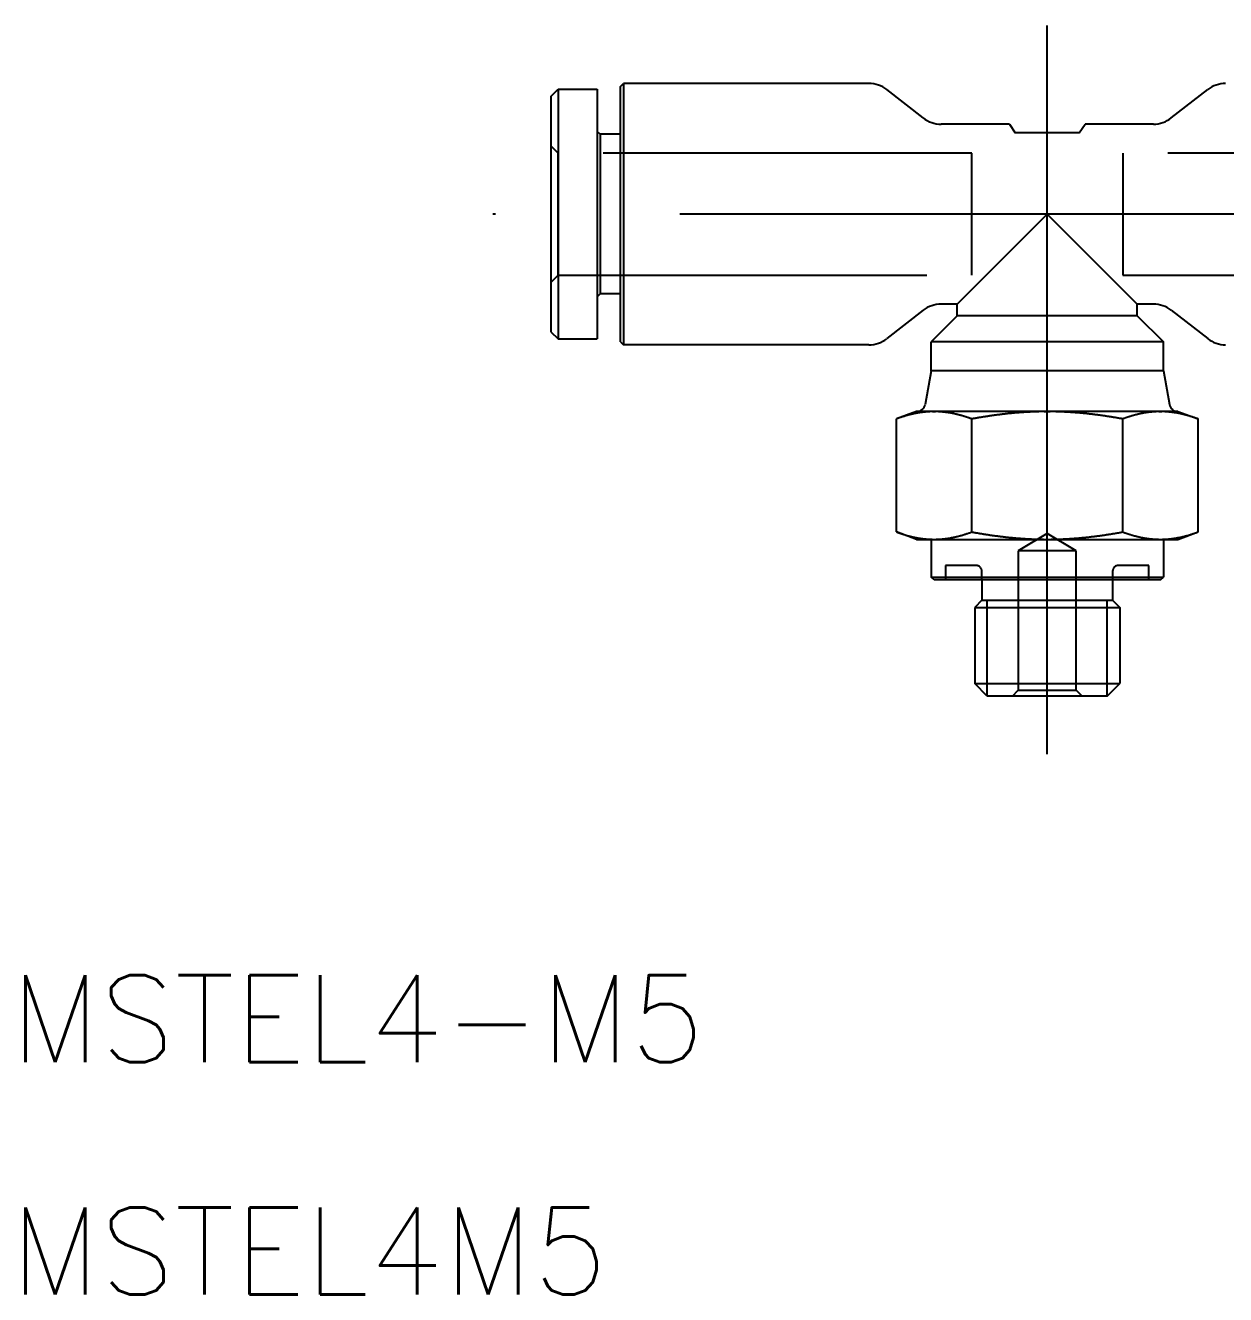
# Model space of a CAD drawing. Extents: x -35.2 to 39.3, y -37.2 to 6.5.
# Drawn here: x -35.2 to 6.14, y -37.21 to 6.5 of the extents above; entities that cross this region are included whole.
import ezdxf

# ---------------------------------------------------------------- set-up
doc = ezdxf.new("R2010")
doc.units = 0
doc.linetypes.add('CENTER', pattern=[50.8, 31.75, -6.35, 6.35, -6.35])
doc.linetypes.add('DASHED', pattern=[19.05, 12.7, -6.35])
doc.layers.get('0').update_dxf_attribs({"linetype": 'CONTINUOUS'})
doc.layers.add('CENTER', color=1, linetype='CENTER')
doc.styles.get("Standard").update_dxf_attribs({"font": 'txt.shx', "height": 3, "bigfont": 'bigfont.shx'})

msp = doc.modelspace()

# ---------------------------------------------------------------- linework, layer by layer
at = {"color": 7, "linetype": 'CONTINUOUS'}
for p, q in [((-14.7, 4.4), (-14.6, 4.5)), ((-14.7, -4.4), (-14.7, 4.4)), ((-6.143, 4.5), (-14.6, 4.5)), ((-14.6, 4.5), (-14.6, -4.5)), ((-17.1, 4.05), (-16.85, 4.3)), ((-17.1, 4.05), (-17.1, -4.05)), ((-16.85, 4.3), (-16.85, -4.3)), ((-16.85, 4.3), (-15.5, 4.3)), ((-15.5, 4.3), (-15.5, -4.3)), ((-4.271, 3.311), (-5.529, 4.289)), ((4.271, 3.311), (5.529, 4.289)), ((-1.3, 3.1), (-3.657, 3.1)), ((-1.3, 3.1), (-1.1, 2.8)), ((1.1, 2.8), (1.3, 3.1)), ((3.657, 3.1), (1.3, 3.1)), ((-15.4, 2.75), (-15.5, 2.85)), ((-15.4, 2.75), (-15.4, -2.75)), ((-14.7, 2.75), (-15.4, 2.75)), ((1.1, 2.8), (-1.1, 2.8)), ((0, 0), (-3.1, -3.1)), ((3.1, -3.1), (0, 0)), ((-15.4, -2.75), (-15.5, -2.85)), ((-14.7, -2.75), (-15.4, -2.75)), ((-4.271, -3.311), (-5.529, -4.289)), ((-3.1, -3.1), (-3.657, -3.1)), ((-3.1, -3.5), (-3.1, -3.1)), ((3.1, -3.5), (3.1, -3.1)), ((3.657, -3.1), (3.1, -3.1)), ((4.271, -3.311), (5.529, -4.289)), ((-3.1, -3.5), (-4, -4.4)), ((3.1, -3.5), (-3.1, -3.5)), ((3.1, -3.5), (4, -4.4)), ((-17.1, -4.05), (-16.85, -4.3)), ((-16.85, -4.3), (-15.5, -4.3)), ((-14.7, -4.4), (-14.6, -4.5)), ((-6.143, -4.5), (-14.6, -4.5)), ((4, -4.4), (-4, -4.4)), ((-4, -5.4), (-4, -4.4)), ((4, -5.4), (4, -4.4)), ((-4, -5.4), (-4.206, -6.553)), ((4, -5.4), (-4, -5.4)), ((4, -5.4), (4.206, -6.553)), ((-4.5, -6.8), (-5.196, -7.053)), ((-3.949, -6.8), (-4.501, -6.8)), ((-3.949, -6.8), (-3.897, -6.8)), ((-3.949, -6.8), (-3.846, -6.8)), ((-3.897, -6.8), (-3.846, -6.8)), ((-0.103, -6.8), (-3.846, -6.8)), ((-0.103, -6.8), (0.103, -6.8)), ((-0.103, -6.8), (0, -6.8)), ((0, -6.8), (0.103, -6.8)), ((3.846, -6.8), (0.103, -6.8)), ((3.846, -6.8), (3.897, -6.8)), ((3.846, -6.8), (3.949, -6.8)), ((3.897, -6.8), (3.949, -6.8)), ((4.501, -6.8), (3.949, -6.8)), ((4.5, -6.8), (5.196, -7.053)), ((-5.196, -10.947), (-5.196, -7.053)), ((-2.598, -10.947), (-2.598, -7.053)), ((2.598, -10.947), (2.598, -7.053)), ((5.196, -10.947), (5.196, -7.053)), ((-4.5, -11.2), (-5.196, -10.947)), ((-4.5, -11.2), (-3.897, -11.2)), ((-4, -11.2), (-4, -12.5)), ((-3.897, -11.2), (0, -11.2)), ((0, -11.2), (3.897, -11.2)), ((3.897, -11.2), (4.5, -11.2)), ((4, -11.2), (4, -12.5)), ((4.5, -11.2), (5.196, -10.947)), ((-4, -12.5), (4, -12.5)), ((-3.9, -12.6), (-4, -12.5)), ((3.9, -12.6), (-3.9, -12.6)), ((-2.25, -12.6), (-2.25, -13.3)), ((2.25, -12.6), (2.25, -13.3)), ((3.9, -12.6), (4, -12.5)), ((-2.25, -13.3), (-2.5, -13.55)), ((-2.5, -13.55), (-2.5, -16.167)), ((-2.5, -13.55), (2.5, -13.55)), ((-2.25, -13.3), (2.25, -13.3)), ((2.25, -13.3), (2.5, -13.55)), ((2.5, -13.55), (2.5, -16.167)), ((-2.5, -16.167), (2.5, -16.167)), ((-2.067, -16.6), (-2.5, -16.167)), ((2.067, -16.6), (2.5, -16.167)), ((2.067, -16.6), (-2.067, -16.6))]:
    msp.add_line(p, q, dxfattribs=at)
at = {"color": 3, "linetype": 'DASHED'}
for p, q in [((-16.85, 2.1), (-17.1, 2.35)), ((-2.6, 2.1), (-16.85, 2.1)), ((-16.85, -2.1), (-16.85, 2.1)), ((-2.6, -2.1), (-2.6, 2.1)), ((2.6, 2.1), (2.6, -2.1)), ((16.85, 2.1), (2.6, 2.1)), ((-17.1, -2.35), (-16.85, -2.1)), ((-16.85, -2.1), (-2.6, -2.1)), ((2.6, -2.1), (16.85, -2.1)), ((0, -10.999), (-1, -11.6)), ((1, -11.6), (0, -10.999)), ((-1, -11.6), (-1, -16.4)), ((1, -11.6), (-1, -11.6)), ((1, -16.4), (1, -11.6)), ((-2.45, -12.1), (-3.5, -12.1)), ((-3.5, -12.1), (-3.5, -12.6)), ((3.5, -12.1), (2.45, -12.1)), ((3.5, -12.6), (3.5, -12.1)), ((-2.25, -12.6), (-2.25, -12.3)), ((2.25, -12.3), (2.25, -12.6)), ((-1.2, -16.6), (-1, -16.4)), ((-1, -16.4), (1, -16.4)), ((1.2, -16.6), (1, -16.4))]:
    msp.add_line(p, q, dxfattribs=at)
at = {"color": 3, "linetype": 'CONTINUOUS'}
for p, q in [((-2.067, -16.6), (-2.067, -13.3)), ((2.067, -16.6), (2.067, -13.3))]:
    msp.add_line(p, q, dxfattribs=at)
at = {"color": 7}
for points in [[(-3.897, -6.8, 0), (-3.911, -6.8, 0), (-3.925, -6.8, 0), (-3.939, -6.8, 0), (-3.952, -6.8, 0), (-3.966, -6.801, 0), (-3.98, -6.801, 0), (-3.994, -6.802, 0), (-4.007, -6.802, 0), (-4.021, -6.802, 0), (-4.035, -6.803, 0), (-4.048, -6.804, 0), (-4.062, -6.804, 0), (-4.075, -6.805, 0), (-4.089, -6.806, 0), (-4.103, -6.807, 0), (-4.116, -6.808, 0), (-4.13, -6.809, 0), (-4.143, -6.81, 0), (-4.157, -6.811, 0), (-4.17, -6.812, 0), (-4.184, -6.813, 0), (-4.197, -6.815, 0), (-4.211, -6.816, 0), (-4.224, -6.817, 0), (-4.238, -6.819, 0), (-4.251, -6.82, 0), (-4.264, -6.822, 0), (-4.278, -6.823, 0), (-4.291, -6.825, 0), (-4.305, -6.827, 0), (-4.318, -6.828, 0), (-4.332, -6.83, 0), (-4.345, -6.832, 0), (-4.358, -6.834, 0), (-4.372, -6.836, 0), (-4.385, -6.838, 0), (-4.399, -6.84, 0), (-4.412, -6.842, 0), (-4.425, -6.845, 0), (-4.439, -6.847, 0), (-4.452, -6.849, 0), (-4.466, -6.851, 0), (-4.479, -6.854, 0), (-4.492, -6.856, 0), (-4.506, -6.859, 0), (-4.519, -6.861, 0), (-4.533, -6.864, 0), (-4.546, -6.867, 0), (-4.56, -6.87, 0), (-4.573, -6.872, 0), (-4.586, -6.875, 0), (-4.6, -6.878, 0), (-4.613, -6.881, 0), (-4.627, -6.884, 0), (-4.64, -6.887, 0), (-4.654, -6.89, 0), (-4.667, -6.893, 0), (-4.681, -6.897, 0), (-4.695, -6.9, 0), (-4.708, -6.903, 0), (-4.722, -6.907, 0), (-4.735, -6.91, 0), (-4.749, -6.913, 0), (-4.763, -6.917, 0), (-4.776, -6.921, 0), (-4.79, -6.924, 0), (-4.803, -6.928, 0), (-4.817, -6.932, 0), (-4.831, -6.935, 0), (-4.845, -6.939, 0), (-4.858, -6.943, 0), (-4.872, -6.947, 0), (-4.886, -6.951, 0), (-4.9, -6.955, 0), (-4.914, -6.959, 0), (-4.927, -6.964, 0), (-4.941, -6.968, 0), (-4.955, -6.972, 0), (-4.969, -6.976, 0), (-4.983, -6.981, 0), (-4.997, -6.985, 0), (-5.011, -6.99, 0), (-5.025, -6.994, 0), (-5.039, -6.999, 0), (-5.053, -7.004, 0), (-5.068, -7.008, 0), (-5.082, -7.013, 0), (-5.096, -7.018, 0), (-5.11, -7.023, 0), (-5.124, -7.028, 0), (-5.139, -7.033, 0), (-5.153, -7.038, 0), (-5.167, -7.043, 0), (-5.182, -7.048, 0), (-5.196, -7.053, 0)], [(-2.598, -7.053, 0), (-2.612, -7.048, 0), (-2.627, -7.043, 0), (-2.641, -7.038, 0), (-2.656, -7.033, 0), (-2.67, -7.028, 0), (-2.684, -7.023, 0), (-2.698, -7.018, 0), (-2.713, -7.013, 0), (-2.727, -7.008, 0), (-2.741, -7.004, 0), (-2.755, -6.999, 0), (-2.769, -6.994, 0), (-2.783, -6.99, 0), (-2.797, -6.985, 0), (-2.811, -6.981, 0), (-2.825, -6.976, 0), (-2.839, -6.972, 0), (-2.853, -6.968, 0), (-2.867, -6.964, 0), (-2.881, -6.959, 0), (-2.894, -6.955, 0), (-2.908, -6.951, 0), (-2.922, -6.947, 0), (-2.936, -6.943, 0), (-2.95, -6.939, 0), (-2.963, -6.935, 0), (-2.977, -6.932, 0), (-2.991, -6.928, 0), (-3.004, -6.924, 0), (-3.018, -6.921, 0), (-3.032, -6.917, 0), (-3.045, -6.913, 0), (-3.059, -6.91, 0), (-3.073, -6.907, 0), (-3.086, -6.903, 0), (-3.1, -6.9, 0), (-3.113, -6.897, 0), (-3.127, -6.893, 0), (-3.14, -6.89, 0), (-3.154, -6.887, 0), (-3.167, -6.884, 0), (-3.181, -6.881, 0), (-3.194, -6.878, 0), (-3.208, -6.875, 0), (-3.221, -6.872, 0), (-3.235, -6.87, 0), (-3.248, -6.867, 0), (-3.262, -6.864, 0), (-3.275, -6.861, 0), (-3.288, -6.859, 0), (-3.302, -6.856, 0), (-3.315, -6.854, 0), (-3.329, -6.851, 0), (-3.342, -6.849, 0), (-3.355, -6.847, 0), (-3.369, -6.845, 0), (-3.382, -6.842, 0), (-3.396, -6.84, 0), (-3.409, -6.838, 0), (-3.422, -6.836, 0), (-3.436, -6.834, 0), (-3.449, -6.832, 0), (-3.463, -6.83, 0), (-3.476, -6.828, 0), (-3.489, -6.827, 0), (-3.503, -6.825, 0), (-3.516, -6.823, 0), (-3.53, -6.822, 0), (-3.543, -6.82, 0), (-3.557, -6.819, 0), (-3.57, -6.817, 0), (-3.584, -6.816, 0), (-3.597, -6.815, 0), (-3.61, -6.813, 0), (-3.624, -6.812, 0), (-3.637, -6.811, 0), (-3.651, -6.81, 0), (-3.664, -6.809, 0), (-3.678, -6.808, 0), (-3.692, -6.807, 0), (-3.705, -6.806, 0), (-3.719, -6.805, 0), (-3.732, -6.804, 0), (-3.746, -6.804, 0), (-3.76, -6.803, 0), (-3.773, -6.802, 0), (-3.787, -6.802, 0), (-3.801, -6.802, 0), (-3.814, -6.801, 0), (-3.828, -6.801, 0), (-3.842, -6.8, 0), (-3.856, -6.8, 0), (-3.869, -6.8, 0), (-3.883, -6.8, 0), (-3.897, -6.8, 0)], [(0, -6.8, 0), (-0.028, -6.8, 0), (-0.055, -6.8, 0), (-0.083, -6.8, 0), (-0.111, -6.8, 0), (-0.138, -6.801, 0), (-0.166, -6.801, 0), (-0.193, -6.802, 0), (-0.22, -6.802, 0), (-0.248, -6.802, 0), (-0.275, -6.803, 0), (-0.302, -6.804, 0), (-0.33, -6.804, 0), (-0.357, -6.805, 0), (-0.384, -6.806, 0), (-0.411, -6.807, 0), (-0.438, -6.808, 0), (-0.465, -6.809, 0), (-0.492, -6.81, 0), (-0.519, -6.811, 0), (-0.546, -6.812, 0), (-0.573, -6.813, 0), (-0.6, -6.815, 0), (-0.627, -6.816, 0), (-0.654, -6.817, 0), (-0.681, -6.819, 0), (-0.708, -6.82, 0), (-0.735, -6.822, 0), (-0.762, -6.823, 0), (-0.788, -6.825, 0), (-0.815, -6.827, 0), (-0.842, -6.828, 0), (-0.869, -6.83, 0), (-0.896, -6.832, 0), (-0.923, -6.834, 0), (-0.949, -6.836, 0), (-0.976, -6.838, 0), (-1.003, -6.84, 0), (-1.03, -6.842, 0), (-1.057, -6.845, 0), (-1.083, -6.847, 0), (-1.11, -6.849, 0), (-1.137, -6.851, 0), (-1.164, -6.854, 0), (-1.191, -6.856, 0), (-1.217, -6.859, 0), (-1.244, -6.861, 0), (-1.271, -6.864, 0), (-1.298, -6.867, 0), (-1.325, -6.87, 0), (-1.352, -6.872, 0), (-1.379, -6.875, 0), (-1.406, -6.878, 0), (-1.433, -6.881, 0), (-1.46, -6.884, 0), (-1.487, -6.887, 0), (-1.514, -6.89, 0), (-1.541, -6.893, 0), (-1.568, -6.897, 0), (-1.595, -6.9, 0), (-1.622, -6.903, 0), (-1.649, -6.907, 0), (-1.676, -6.91, 0), (-1.704, -6.913, 0), (-1.731, -6.917, 0), (-1.758, -6.921, 0), (-1.785, -6.924, 0), (-1.813, -6.928, 0), (-1.84, -6.932, 0), (-1.868, -6.935, 0), (-1.895, -6.939, 0), (-1.923, -6.943, 0), (-1.95, -6.947, 0), (-1.978, -6.951, 0), (-2.005, -6.955, 0), (-2.033, -6.959, 0), (-2.061, -6.964, 0), (-2.088, -6.968, 0), (-2.116, -6.972, 0), (-2.144, -6.976, 0), (-2.172, -6.981, 0), (-2.2, -6.985, 0), (-2.228, -6.99, 0), (-2.256, -6.994, 0), (-2.284, -6.999, 0), (-2.313, -7.004, 0), (-2.341, -7.008, 0), (-2.369, -7.013, 0), (-2.398, -7.018, 0), (-2.426, -7.023, 0), (-2.455, -7.028, 0), (-2.483, -7.033, 0), (-2.512, -7.038, 0), (-2.54, -7.043, 0), (-2.569, -7.048, 0), (-2.598, -7.053, 0)], [(2.598, -7.053, 0), (2.569, -7.048, 0), (2.54, -7.043, 0), (2.512, -7.038, 0), (2.483, -7.033, 0), (2.455, -7.028, 0), (2.426, -7.023, 0), (2.398, -7.018, 0), (2.369, -7.013, 0), (2.341, -7.008, 0), (2.313, -7.004, 0), (2.284, -6.999, 0), (2.256, -6.994, 0), (2.228, -6.99, 0), (2.2, -6.985, 0), (2.172, -6.981, 0), (2.144, -6.976, 0), (2.116, -6.972, 0), (2.088, -6.968, 0), (2.061, -6.964, 0), (2.033, -6.959, 0), (2.005, -6.955, 0), (1.978, -6.951, 0), (1.95, -6.947, 0), (1.923, -6.943, 0), (1.895, -6.939, 0), (1.868, -6.935, 0), (1.84, -6.932, 0), (1.813, -6.928, 0), (1.785, -6.924, 0), (1.758, -6.921, 0), (1.731, -6.917, 0), (1.704, -6.913, 0), (1.676, -6.91, 0), (1.649, -6.907, 0), (1.622, -6.903, 0), (1.595, -6.9, 0), (1.568, -6.897, 0), (1.541, -6.893, 0), (1.514, -6.89, 0), (1.487, -6.887, 0), (1.46, -6.884, 0), (1.433, -6.881, 0), (1.406, -6.878, 0), (1.379, -6.875, 0), (1.352, -6.872, 0), (1.325, -6.87, 0), (1.298, -6.867, 0), (1.271, -6.864, 0), (1.244, -6.861, 0), (1.217, -6.859, 0), (1.191, -6.856, 0), (1.164, -6.854, 0), (1.137, -6.851, 0), (1.11, -6.849, 0), (1.083, -6.847, 0), (1.057, -6.845, 0), (1.03, -6.842, 0), (1.003, -6.84, 0), (0.976, -6.838, 0), (0.949, -6.836, 0), (0.923, -6.834, 0), (0.896, -6.832, 0), (0.869, -6.83, 0), (0.842, -6.828, 0), (0.815, -6.827, 0), (0.788, -6.825, 0), (0.762, -6.823, 0), (0.735, -6.822, 0), (0.708, -6.82, 0), (0.681, -6.819, 0), (0.654, -6.817, 0), (0.627, -6.816, 0), (0.6, -6.815, 0), (0.573, -6.813, 0), (0.546, -6.812, 0), (0.519, -6.811, 0), (0.492, -6.81, 0), (0.465, -6.809, 0), (0.438, -6.808, 0), (0.411, -6.807, 0), (0.384, -6.806, 0), (0.357, -6.805, 0), (0.33, -6.804, 0), (0.302, -6.804, 0), (0.275, -6.803, 0), (0.248, -6.802, 0), (0.22, -6.802, 0), (0.193, -6.802, 0), (0.166, -6.801, 0), (0.138, -6.801, 0), (0.111, -6.8, 0), (0.083, -6.8, 0), (0.055, -6.8, 0), (0.028, -6.8, 0), (0, -6.8, 0)], [(3.897, -6.8, 0), (3.883, -6.8, 0), (3.869, -6.8, 0), (3.856, -6.8, 0), (3.842, -6.8, 0), (3.828, -6.801, 0), (3.814, -6.801, 0), (3.801, -6.802, 0), (3.787, -6.802, 0), (3.773, -6.802, 0), (3.76, -6.803, 0), (3.746, -6.804, 0), (3.732, -6.804, 0), (3.719, -6.805, 0), (3.705, -6.806, 0), (3.692, -6.807, 0), (3.678, -6.808, 0), (3.664, -6.809, 0), (3.651, -6.81, 0), (3.637, -6.811, 0), (3.624, -6.812, 0), (3.61, -6.813, 0), (3.597, -6.815, 0), (3.584, -6.816, 0), (3.57, -6.817, 0), (3.557, -6.819, 0), (3.543, -6.82, 0), (3.53, -6.822, 0), (3.516, -6.823, 0), (3.503, -6.825, 0), (3.489, -6.827, 0), (3.476, -6.828, 0), (3.463, -6.83, 0), (3.449, -6.832, 0), (3.436, -6.834, 0), (3.422, -6.836, 0), (3.409, -6.838, 0), (3.396, -6.84, 0), (3.382, -6.842, 0), (3.369, -6.845, 0), (3.355, -6.847, 0), (3.342, -6.849, 0), (3.329, -6.851, 0), (3.315, -6.854, 0), (3.302, -6.856, 0), (3.288, -6.859, 0), (3.275, -6.861, 0), (3.262, -6.864, 0), (3.248, -6.867, 0), (3.235, -6.87, 0), (3.221, -6.872, 0), (3.208, -6.875, 0), (3.194, -6.878, 0), (3.181, -6.881, 0), (3.167, -6.884, 0), (3.154, -6.887, 0), (3.14, -6.89, 0), (3.127, -6.893, 0), (3.113, -6.897, 0), (3.1, -6.9, 0), (3.086, -6.903, 0), (3.073, -6.907, 0), (3.059, -6.91, 0), (3.045, -6.913, 0), (3.032, -6.917, 0), (3.018, -6.921, 0), (3.004, -6.924, 0), (2.991, -6.928, 0), (2.977, -6.932, 0), (2.963, -6.935, 0), (2.95, -6.939, 0), (2.936, -6.943, 0), (2.922, -6.947, 0), (2.908, -6.951, 0), (2.894, -6.955, 0), (2.881, -6.959, 0), (2.867, -6.964, 0), (2.853, -6.968, 0), (2.839, -6.972, 0), (2.825, -6.976, 0), (2.811, -6.981, 0), (2.797, -6.985, 0), (2.783, -6.99, 0), (2.769, -6.994, 0), (2.755, -6.999, 0), (2.741, -7.004, 0), (2.727, -7.008, 0), (2.713, -7.013, 0), (2.698, -7.018, 0), (2.684, -7.023, 0), (2.67, -7.028, 0), (2.656, -7.033, 0), (2.641, -7.038, 0), (2.627, -7.043, 0), (2.612, -7.048, 0), (2.598, -7.053, 0)], [(5.196, -7.053, 0), (5.182, -7.048, 0), (5.167, -7.043, 0), (5.153, -7.038, 0), (5.139, -7.033, 0), (5.124, -7.028, 0), (5.11, -7.023, 0), (5.096, -7.018, 0), (5.082, -7.013, 0), (5.068, -7.008, 0), (5.053, -7.004, 0), (5.039, -6.999, 0), (5.025, -6.994, 0), (5.011, -6.99, 0), (4.997, -6.985, 0), (4.983, -6.981, 0), (4.969, -6.976, 0), (4.955, -6.972, 0), (4.941, -6.968, 0), (4.927, -6.964, 0), (4.914, -6.959, 0), (4.9, -6.955, 0), (4.886, -6.951, 0), (4.872, -6.947, 0), (4.858, -6.943, 0), (4.845, -6.939, 0), (4.831, -6.935, 0), (4.817, -6.932, 0), (4.803, -6.928, 0), (4.79, -6.924, 0), (4.776, -6.921, 0), (4.763, -6.917, 0), (4.749, -6.913, 0), (4.735, -6.91, 0), (4.722, -6.907, 0), (4.708, -6.903, 0), (4.695, -6.9, 0), (4.681, -6.897, 0), (4.667, -6.893, 0), (4.654, -6.89, 0), (4.64, -6.887, 0), (4.627, -6.884, 0), (4.613, -6.881, 0), (4.6, -6.878, 0), (4.586, -6.875, 0), (4.573, -6.872, 0), (4.56, -6.87, 0), (4.546, -6.867, 0), (4.533, -6.864, 0), (4.519, -6.861, 0), (4.506, -6.859, 0), (4.492, -6.856, 0), (4.479, -6.854, 0), (4.466, -6.851, 0), (4.452, -6.849, 0), (4.439, -6.847, 0), (4.425, -6.845, 0), (4.412, -6.842, 0), (4.399, -6.84, 0), (4.385, -6.838, 0), (4.372, -6.836, 0), (4.358, -6.834, 0), (4.345, -6.832, 0), (4.332, -6.83, 0), (4.318, -6.828, 0), (4.305, -6.827, 0), (4.291, -6.825, 0), (4.278, -6.823, 0), (4.264, -6.822, 0), (4.251, -6.82, 0), (4.238, -6.819, 0), (4.224, -6.817, 0), (4.211, -6.816, 0), (4.197, -6.815, 0), (4.184, -6.813, 0), (4.17, -6.812, 0), (4.157, -6.811, 0), (4.143, -6.81, 0), (4.13, -6.809, 0), (4.116, -6.808, 0), (4.103, -6.807, 0), (4.089, -6.806, 0), (4.075, -6.805, 0), (4.062, -6.804, 0), (4.048, -6.804, 0), (4.035, -6.803, 0), (4.021, -6.802, 0), (4.007, -6.802, 0), (3.994, -6.802, 0), (3.98, -6.801, 0), (3.966, -6.801, 0), (3.952, -6.8, 0), (3.939, -6.8, 0), (3.925, -6.8, 0), (3.911, -6.8, 0), (3.897, -6.8, 0)], [(-5.196, -10.947, 0), (-5.182, -10.952, 0), (-5.168, -10.957, 0), (-5.154, -10.962, 0), (-5.14, -10.967, 0), (-5.126, -10.972, 0), (-5.112, -10.976, 0), (-5.098, -10.981, 0), (-5.084, -10.986, 0), (-5.07, -10.991, 0), (-5.057, -10.995, 0), (-5.043, -11, 0), (-5.029, -11.004, 0), (-5.015, -11.009, 0), (-5.001, -11.013, 0), (-4.988, -11.018, 0), (-4.974, -11.022, 0), (-4.96, -11.026, 0), (-4.946, -11.031, 0), (-4.933, -11.035, 0), (-4.919, -11.039, 0), (-4.905, -11.043, 0), (-4.892, -11.047, 0), (-4.878, -11.051, 0), (-4.865, -11.055, 0), (-4.851, -11.059, 0), (-4.837, -11.063, 0), (-4.824, -11.066, 0), (-4.81, -11.07, 0), (-4.797, -11.074, 0), (-4.783, -11.078, 0), (-4.77, -11.081, 0), (-4.756, -11.085, 0), (-4.743, -11.088, 0), (-4.729, -11.092, 0), (-4.716, -11.095, 0), (-4.702, -11.098, 0), (-4.689, -11.102, 0), (-4.675, -11.105, 0), (-4.662, -11.108, 0), (-4.648, -11.111, 0), (-4.635, -11.114, 0), (-4.622, -11.117, 0), (-4.608, -11.12, 0), (-4.595, -11.123, 0), (-4.581, -11.126, 0), (-4.568, -11.129, 0), (-4.554, -11.132, 0), (-4.541, -11.134, 0), (-4.527, -11.137, 0), (-4.514, -11.14, 0), (-4.501, -11.142, 0), (-4.487, -11.145, 0), (-4.474, -11.147, 0), (-4.46, -11.149, 0), (-4.447, -11.152, 0), (-4.433, -11.154, 0), (-4.42, -11.156, 0), (-4.406, -11.159, 0), (-4.393, -11.161, 0), (-4.379, -11.163, 0), (-4.366, -11.165, 0), (-4.352, -11.167, 0), (-4.339, -11.169, 0), (-4.325, -11.171, 0), (-4.312, -11.172, 0), (-4.298, -11.174, 0), (-4.285, -11.176, 0), (-4.271, -11.178, 0), (-4.258, -11.179, 0), (-4.244, -11.181, 0), (-4.23, -11.182, 0), (-4.217, -11.184, 0), (-4.203, -11.185, 0), (-4.189, -11.186, 0), (-4.176, -11.188, 0), (-4.162, -11.189, 0), (-4.148, -11.19, 0), (-4.135, -11.191, 0), (-4.121, -11.192, 0), (-4.107, -11.193, 0), (-4.093, -11.194, 0), (-4.079, -11.195, 0), (-4.066, -11.195, 0), (-4.052, -11.196, 0), (-4.038, -11.197, 0), (-4.024, -11.197, 0), (-4.01, -11.198, 0), (-3.996, -11.198, 0), (-3.982, -11.199, 0), (-3.968, -11.199, 0), (-3.954, -11.2, 0), (-3.94, -11.2, 0), (-3.926, -11.2, 0), (-3.911, -11.2, 0), (-3.897, -11.2, 0)], [(-3.897, -11.2, 0), (-3.883, -11.2, 0), (-3.869, -11.2, 0), (-3.855, -11.2, 0), (-3.84, -11.2, 0), (-3.826, -11.199, 0), (-3.812, -11.199, 0), (-3.798, -11.198, 0), (-3.784, -11.198, 0), (-3.77, -11.197, 0), (-3.756, -11.197, 0), (-3.743, -11.196, 0), (-3.729, -11.195, 0), (-3.715, -11.195, 0), (-3.701, -11.194, 0), (-3.687, -11.193, 0), (-3.673, -11.192, 0), (-3.66, -11.191, 0), (-3.646, -11.19, 0), (-3.632, -11.189, 0), (-3.618, -11.188, 0), (-3.605, -11.186, 0), (-3.591, -11.185, 0), (-3.577, -11.184, 0), (-3.564, -11.182, 0), (-3.55, -11.181, 0), (-3.537, -11.179, 0), (-3.523, -11.178, 0), (-3.51, -11.176, 0), (-3.496, -11.174, 0), (-3.482, -11.172, 0), (-3.469, -11.171, 0), (-3.455, -11.169, 0), (-3.442, -11.167, 0), (-3.428, -11.165, 0), (-3.415, -11.163, 0), (-3.401, -11.161, 0), (-3.388, -11.159, 0), (-3.374, -11.156, 0), (-3.361, -11.154, 0), (-3.347, -11.152, 0), (-3.334, -11.149, 0), (-3.321, -11.147, 0), (-3.307, -11.145, 0), (-3.294, -11.142, 0), (-3.28, -11.14, 0), (-3.267, -11.137, 0), (-3.253, -11.134, 0), (-3.24, -11.132, 0), (-3.227, -11.129, 0), (-3.213, -11.126, 0), (-3.2, -11.123, 0), (-3.186, -11.12, 0), (-3.173, -11.117, 0), (-3.159, -11.114, 0), (-3.146, -11.111, 0), (-3.132, -11.108, 0), (-3.119, -11.105, 0), (-3.105, -11.102, 0), (-3.092, -11.098, 0), (-3.078, -11.095, 0), (-3.065, -11.092, 0), (-3.051, -11.088, 0), (-3.038, -11.085, 0), (-3.024, -11.081, 0), (-3.011, -11.078, 0), (-2.997, -11.074, 0), (-2.984, -11.07, 0), (-2.97, -11.066, 0), (-2.957, -11.063, 0), (-2.943, -11.059, 0), (-2.93, -11.055, 0), (-2.916, -11.051, 0), (-2.902, -11.047, 0), (-2.889, -11.043, 0), (-2.875, -11.039, 0), (-2.861, -11.035, 0), (-2.848, -11.031, 0), (-2.834, -11.026, 0), (-2.82, -11.022, 0), (-2.807, -11.018, 0), (-2.793, -11.013, 0), (-2.779, -11.009, 0), (-2.765, -11.004, 0), (-2.751, -11, 0), (-2.738, -10.995, 0), (-2.724, -10.991, 0), (-2.71, -10.986, 0), (-2.696, -10.981, 0), (-2.682, -10.976, 0), (-2.668, -10.972, 0), (-2.654, -10.967, 0), (-2.64, -10.962, 0), (-2.626, -10.957, 0), (-2.612, -10.952, 0), (-2.598, -10.947, 0)], [(-2.598, -10.947, 0), (-2.57, -10.952, 0), (-2.542, -10.957, 0), (-2.514, -10.962, 0), (-2.486, -10.967, 0), (-2.458, -10.972, 0), (-2.43, -10.976, 0), (-2.402, -10.981, 0), (-2.374, -10.986, 0), (-2.347, -10.991, 0), (-2.319, -10.995, 0), (-2.291, -11, 0), (-2.264, -11.004, 0), (-2.236, -11.009, 0), (-2.209, -11.013, 0), (-2.181, -11.018, 0), (-2.154, -11.022, 0), (-2.126, -11.026, 0), (-2.099, -11.031, 0), (-2.071, -11.035, 0), (-2.044, -11.039, 0), (-2.017, -11.043, 0), (-1.99, -11.047, 0), (-1.962, -11.051, 0), (-1.935, -11.055, 0), (-1.908, -11.059, 0), (-1.881, -11.063, 0), (-1.854, -11.066, 0), (-1.826, -11.07, 0), (-1.799, -11.074, 0), (-1.772, -11.078, 0), (-1.745, -11.081, 0), (-1.718, -11.085, 0), (-1.691, -11.088, 0), (-1.664, -11.092, 0), (-1.637, -11.095, 0), (-1.61, -11.098, 0), (-1.583, -11.102, 0), (-1.556, -11.105, 0), (-1.529, -11.108, 0), (-1.503, -11.111, 0), (-1.476, -11.114, 0), (-1.449, -11.117, 0), (-1.422, -11.12, 0), (-1.395, -11.123, 0), (-1.368, -11.126, 0), (-1.341, -11.129, 0), (-1.314, -11.132, 0), (-1.287, -11.134, 0), (-1.261, -11.137, 0), (-1.234, -11.14, 0), (-1.207, -11.142, 0), (-1.18, -11.145, 0), (-1.153, -11.147, 0), (-1.126, -11.149, 0), (-1.099, -11.152, 0), (-1.072, -11.154, 0), (-1.045, -11.156, 0), (-1.018, -11.159, 0), (-0.992, -11.161, 0), (-0.965, -11.163, 0), (-0.938, -11.165, 0), (-0.911, -11.167, 0), (-0.884, -11.169, 0), (-0.856, -11.171, 0), (-0.829, -11.172, 0), (-0.802, -11.174, 0), (-0.775, -11.176, 0), (-0.748, -11.178, 0), (-0.721, -11.179, 0), (-0.694, -11.181, 0), (-0.667, -11.182, 0), (-0.639, -11.184, 0), (-0.612, -11.185, 0), (-0.585, -11.186, 0), (-0.557, -11.188, 0), (-0.53, -11.189, 0), (-0.502, -11.19, 0), (-0.475, -11.191, 0), (-0.447, -11.192, 0), (-0.42, -11.193, 0), (-0.392, -11.194, 0), (-0.365, -11.195, 0), (-0.337, -11.195, 0), (-0.309, -11.196, 0), (-0.281, -11.197, 0), (-0.254, -11.197, 0), (-0.226, -11.198, 0), (-0.198, -11.198, 0), (-0.17, -11.199, 0), (-0.141, -11.199, 0), (-0.113, -11.2, 0), (-0.085, -11.2, 0), (-0.057, -11.2, 0), (-0.028, -11.2, 0), (0, -11.2, 0)], [(0, -11.2, 0), (0.028, -11.2, 0), (0.057, -11.2, 0), (0.085, -11.2, 0), (0.113, -11.2, 0), (0.141, -11.199, 0), (0.17, -11.199, 0), (0.198, -11.198, 0), (0.226, -11.198, 0), (0.254, -11.197, 0), (0.281, -11.197, 0), (0.309, -11.196, 0), (0.337, -11.195, 0), (0.365, -11.195, 0), (0.392, -11.194, 0), (0.42, -11.193, 0), (0.447, -11.192, 0), (0.475, -11.191, 0), (0.502, -11.19, 0), (0.53, -11.189, 0), (0.557, -11.188, 0), (0.585, -11.186, 0), (0.612, -11.185, 0), (0.639, -11.184, 0), (0.667, -11.182, 0), (0.694, -11.181, 0), (0.721, -11.179, 0), (0.748, -11.178, 0), (0.775, -11.176, 0), (0.802, -11.174, 0), (0.829, -11.172, 0), (0.856, -11.171, 0), (0.884, -11.169, 0), (0.911, -11.167, 0), (0.938, -11.165, 0), (0.965, -11.163, 0), (0.992, -11.161, 0), (1.018, -11.159, 0), (1.045, -11.156, 0), (1.072, -11.154, 0), (1.099, -11.152, 0), (1.126, -11.149, 0), (1.153, -11.147, 0), (1.18, -11.145, 0), (1.207, -11.142, 0), (1.234, -11.14, 0), (1.261, -11.137, 0), (1.287, -11.134, 0), (1.314, -11.132, 0), (1.341, -11.129, 0), (1.368, -11.126, 0), (1.395, -11.123, 0), (1.422, -11.12, 0), (1.449, -11.117, 0), (1.476, -11.114, 0), (1.503, -11.111, 0), (1.529, -11.108, 0), (1.556, -11.105, 0), (1.583, -11.102, 0), (1.61, -11.098, 0), (1.637, -11.095, 0), (1.664, -11.092, 0), (1.691, -11.088, 0), (1.718, -11.085, 0), (1.745, -11.081, 0), (1.772, -11.078, 0), (1.799, -11.074, 0), (1.826, -11.07, 0), (1.854, -11.066, 0), (1.881, -11.063, 0), (1.908, -11.059, 0), (1.935, -11.055, 0), (1.962, -11.051, 0), (1.99, -11.047, 0), (2.017, -11.043, 0), (2.044, -11.039, 0), (2.071, -11.035, 0), (2.099, -11.031, 0), (2.126, -11.026, 0), (2.154, -11.022, 0), (2.181, -11.018, 0), (2.209, -11.013, 0), (2.236, -11.009, 0), (2.264, -11.004, 0), (2.291, -11, 0), (2.319, -10.995, 0), (2.347, -10.991, 0), (2.374, -10.986, 0), (2.402, -10.981, 0), (2.43, -10.976, 0), (2.458, -10.972, 0), (2.486, -10.967, 0), (2.514, -10.962, 0), (2.542, -10.957, 0), (2.57, -10.952, 0), (2.598, -10.947, 0)], [(2.598, -10.947, 0), (2.612, -10.952, 0), (2.626, -10.957, 0), (2.64, -10.962, 0), (2.654, -10.967, 0), (2.668, -10.972, 0), (2.682, -10.976, 0), (2.696, -10.981, 0), (2.71, -10.986, 0), (2.724, -10.991, 0), (2.738, -10.995, 0), (2.751, -11, 0), (2.765, -11.004, 0), (2.779, -11.009, 0), (2.793, -11.013, 0), (2.807, -11.018, 0), (2.82, -11.022, 0), (2.834, -11.026, 0), (2.848, -11.031, 0), (2.861, -11.035, 0), (2.875, -11.039, 0), (2.889, -11.043, 0), (2.902, -11.047, 0), (2.916, -11.051, 0), (2.93, -11.055, 0), (2.943, -11.059, 0), (2.957, -11.063, 0), (2.97, -11.066, 0), (2.984, -11.07, 0), (2.997, -11.074, 0), (3.011, -11.078, 0), (3.024, -11.081, 0), (3.038, -11.085, 0), (3.051, -11.088, 0), (3.065, -11.092, 0), (3.078, -11.095, 0), (3.092, -11.098, 0), (3.105, -11.102, 0), (3.119, -11.105, 0), (3.132, -11.108, 0), (3.146, -11.111, 0), (3.159, -11.114, 0), (3.173, -11.117, 0), (3.186, -11.12, 0), (3.2, -11.123, 0), (3.213, -11.126, 0), (3.227, -11.129, 0), (3.24, -11.132, 0), (3.253, -11.134, 0), (3.267, -11.137, 0), (3.28, -11.14, 0), (3.294, -11.142, 0), (3.307, -11.145, 0), (3.321, -11.147, 0), (3.334, -11.149, 0), (3.347, -11.152, 0), (3.361, -11.154, 0), (3.374, -11.156, 0), (3.388, -11.159, 0), (3.401, -11.161, 0), (3.415, -11.163, 0), (3.428, -11.165, 0), (3.442, -11.167, 0), (3.455, -11.169, 0), (3.469, -11.171, 0), (3.482, -11.172, 0), (3.496, -11.174, 0), (3.51, -11.176, 0), (3.523, -11.178, 0), (3.537, -11.179, 0), (3.55, -11.181, 0), (3.564, -11.182, 0), (3.577, -11.184, 0), (3.591, -11.185, 0), (3.605, -11.186, 0), (3.618, -11.188, 0), (3.632, -11.189, 0), (3.646, -11.19, 0), (3.66, -11.191, 0), (3.673, -11.192, 0), (3.687, -11.193, 0), (3.701, -11.194, 0), (3.715, -11.195, 0), (3.729, -11.195, 0), (3.743, -11.196, 0), (3.756, -11.197, 0), (3.77, -11.197, 0), (3.784, -11.198, 0), (3.798, -11.198, 0), (3.812, -11.199, 0), (3.826, -11.199, 0), (3.84, -11.2, 0), (3.855, -11.2, 0), (3.869, -11.2, 0), (3.883, -11.2, 0), (3.897, -11.2, 0)], [(3.897, -11.2, 0), (3.911, -11.2, 0), (3.926, -11.2, 0), (3.94, -11.2, 0), (3.954, -11.2, 0), (3.968, -11.199, 0), (3.982, -11.199, 0), (3.996, -11.198, 0), (4.01, -11.198, 0), (4.024, -11.197, 0), (4.038, -11.197, 0), (4.052, -11.196, 0), (4.066, -11.195, 0), (4.079, -11.195, 0), (4.093, -11.194, 0), (4.107, -11.193, 0), (4.121, -11.192, 0), (4.135, -11.191, 0), (4.148, -11.19, 0), (4.162, -11.189, 0), (4.176, -11.188, 0), (4.189, -11.186, 0), (4.203, -11.185, 0), (4.217, -11.184, 0), (4.23, -11.182, 0), (4.244, -11.181, 0), (4.258, -11.179, 0), (4.271, -11.178, 0), (4.285, -11.176, 0), (4.298, -11.174, 0), (4.312, -11.172, 0), (4.325, -11.171, 0), (4.339, -11.169, 0), (4.352, -11.167, 0), (4.366, -11.165, 0), (4.379, -11.163, 0), (4.393, -11.161, 0), (4.406, -11.159, 0), (4.42, -11.156, 0), (4.433, -11.154, 0), (4.447, -11.152, 0), (4.46, -11.149, 0), (4.474, -11.147, 0), (4.487, -11.145, 0), (4.501, -11.142, 0), (4.514, -11.14, 0), (4.527, -11.137, 0), (4.541, -11.134, 0), (4.554, -11.132, 0), (4.568, -11.129, 0), (4.581, -11.126, 0), (4.595, -11.123, 0), (4.608, -11.12, 0), (4.622, -11.117, 0), (4.635, -11.114, 0), (4.648, -11.111, 0), (4.662, -11.108, 0), (4.675, -11.105, 0), (4.689, -11.102, 0), (4.702, -11.098, 0), (4.716, -11.095, 0), (4.729, -11.092, 0), (4.743, -11.088, 0), (4.756, -11.085, 0), (4.77, -11.081, 0), (4.783, -11.078, 0), (4.797, -11.074, 0), (4.81, -11.07, 0), (4.824, -11.066, 0), (4.837, -11.063, 0), (4.851, -11.059, 0), (4.865, -11.055, 0), (4.878, -11.051, 0), (4.892, -11.047, 0), (4.905, -11.043, 0), (4.919, -11.039, 0), (4.933, -11.035, 0), (4.946, -11.031, 0), (4.96, -11.026, 0), (4.974, -11.022, 0), (4.988, -11.018, 0), (5.001, -11.013, 0), (5.015, -11.009, 0), (5.029, -11.004, 0), (5.043, -11, 0), (5.057, -10.995, 0), (5.07, -10.991, 0), (5.084, -10.986, 0), (5.098, -10.981, 0), (5.112, -10.976, 0), (5.126, -10.972, 0), (5.14, -10.967, 0), (5.154, -10.962, 0), (5.168, -10.957, 0), (5.182, -10.952, 0), (5.196, -10.947, 0)]]:
    msp.add_polyline3d(points, dxfattribs=at)
at = {"color": 7, "linetype": 'CONTINUOUS'}
for centre, radius, start, end in [((-6.143, 3.5), 1, 52.125, 90), ((6.143, 3.5), 1, 90, 127.875), ((-3.657, 4.1), 1, 232.125, 270), ((3.657, 4.1), 1, 270, 307.875), ((-3.657, -4.1), 1, 90, 127.875), ((3.657, -4.1), 1, 52.125, 90), ((-6.143, -3.5), 1, 270, 307.875), ((6.143, -3.5), 1, 232.125, 270), ((-4.501, -6.5), 0.3, 270, 349.8753), ((4.501, -6.5), 0.3, 190.1247, 270)]:
    msp.add_arc(centre, radius, start, end, dxfattribs=at)
at = {"color": 3, "linetype": 'DASHED'}
for centre, start, end in [((-2.45, -12.3), 0, 90), ((2.45, -12.3), 90, 180)]:
    msp.add_arc(centre, 0.2, start, end, dxfattribs=at)
at = {"layer": 'CENTER', "color": 1, "linetype": 'CENTER'}
for p, q in [((0, -18.6), (0, 6.5)), ((19.1, 0), (-19.1, 0))]:
    msp.add_line(p, q, dxfattribs=at)

# ---------------------------------------------------------------- texts
at = {"color": 7, "linetype": 'CONTINUOUS'}
for s, p in [('MSTEL4-M5', (-35.712, -29.211)), ('MSTEL4M5', (-35.712, -37.211))]:
    msp.add_text(s, height=3, dxfattribs=at).set_placement(p)

doc.saveas('drawing.dxf')
